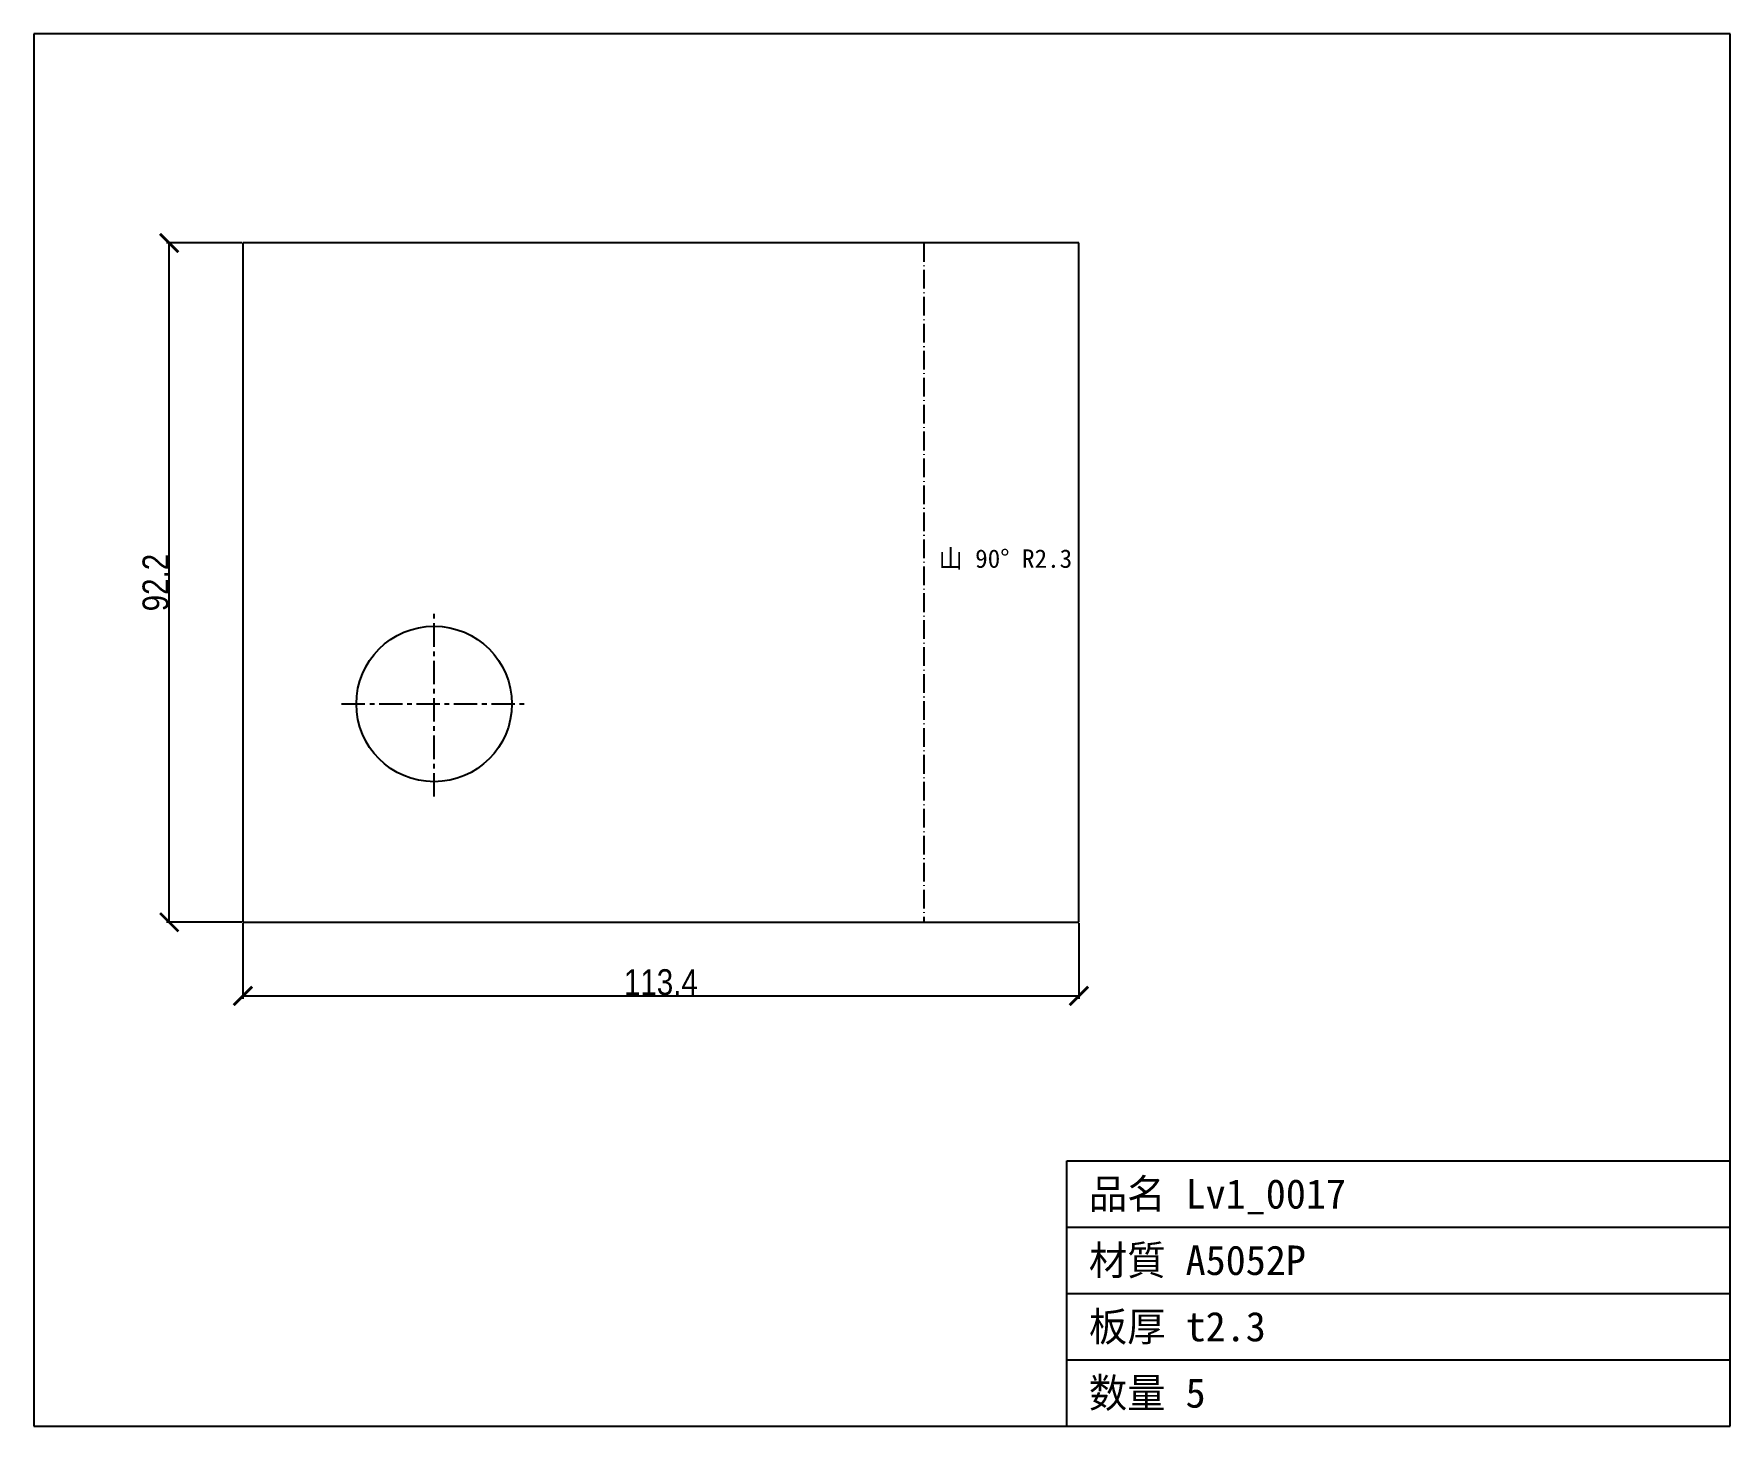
# Model space of a CAD drawing. Header units: millimetres. Extents: x -28 to 202, y -68 to 121.
import ezdxf

# ---------------------------------------------------------------- set-up
doc = ezdxf.new("R2010")
doc.units = ezdxf.units.MM
doc.linetypes.add('CENTER', pattern=[5.08, 3.175, -0.635, 0.635, -0.635])
doc.linetypes.add('DASHDOT', pattern=[3.556, 2.54, -0.508, 0, -0.508])
for name, color, linetype in [('中心線', 7, 'Continuous'), ('図枠', 7, 'Continuous'), ('外形', 7, 'Continuous'), ('寸法', 7, 'Continuous'), ('文字', 7, 'Continuous'), ('曲げ線', 7, 'Continuous')]:
    doc.layers.add(name, color=color, linetype=linetype)
doc.styles.add('OpenSansCondensed-Light', font='OpenSansCondensed-Light.ttf')
doc.dimstyles.new('EZDXF', dxfattribs={"dimtxt": 0.25, "dimasz": 0.175, "dimexe": 0.375, "dimexo": 0.125, "dimgap": 0.1, "dimtad": 1, "dimlfac": 100, "dimzin": 12, "dimdsep": 46, "dimtxsty": 'OpenSansCondensed-Light', "dimblk": 'ARCHTICK', "dimcen": 2.5, "dimazin": 3, "dimtfac": 0.5, "dimtmove": 2, "dimatfit": 3})

# ---------------------------------------------------------------- blocks, each defined once
blk = doc.blocks.new('_ARCHTICK')
at = {"color": 0, "linetype": 'BYBLOCK', "const_width": 0.15}
blk.add_lwpolyline([(-0.5, -0.5), (0.5, 0.5)], dxfattribs=at)

msp = doc.modelspace()

# ---------------------------------------------------------------- linework, layer by layer
at = {"layer": '中心線', "color": 1, "linetype": 'CENTER'}
for p, q in [((25.94, 17.06), (25.94, 42.16)), ((13.39, 29.61), (38.49, 29.61))]:
    msp.add_line(p, q, dxfattribs=at)
at = {"layer": '図枠'}
for p, q in [((201.79, 120.51), (-28.36, 120.51)), ((-28.36, 120.51), (-28.36, -68.36)), ((201.79, -68.36), (201.79, 120.51)), ((111.79, -68.36), (111.79, -32.36)), ((111.79, -32.36), (201.79, -32.36)), ((111.79, -41.36), (201.79, -41.36)), ((111.79, -50.36), (201.79, -50.36)), ((111.79, -59.36), (201.79, -59.36)), ((-28.36, -68.36), (201.79, -68.36))]:
    msp.add_line(p, q, dxfattribs=at)
at = {"layer": '外形'}
for p, q in [((0, 92.15), (0, 0)), ((113.43, 92.15), (0, 92.15)), ((113.43, 0), (113.43, 92.15)), ((0, 0), (113.43, 0))]:
    msp.add_line(p, q, dxfattribs=at)
msp.add_circle((25.94, 29.61), 10.55, dxfattribs=at)
at = {"layer": '曲げ線', "color": 1, "linetype": 'DASHDOT'}
msp.add_line((92.41, 92.15), (92.41, 0), dxfattribs=at)

# ---------------------------------------------------------------- texts
at = {"layer": '文字'}
for s, height, p in [('山 90° R2.3', 2.5, (94.41, 48.08)), ('品名 Lv1_0017', 4, (114.79, -38.86)), ('材質 A5052P', 4, (114.79, -47.86)), ('板厚 t2.3', 4, (114.79, -56.86)), ('数量 5', 4, (114.79, -65.86))]:
    msp.add_text(s, height=height, dxfattribs=at).set_placement(p)

# ---------------------------------------------------------------- dimensions: what is measured, and where the dimension line sits
at = {"layer": '寸法'}
msp.add_linear_dim(base=(-10, 0), p1=(0, 0), p2=(0, 92.1546), angle=90, dimstyle='EZDXF', override={"dimtxt": 3.5, "dimasz": 2.5, "dimdec": 1, "dimlfac": 1}, dxfattribs=at).render()
msp.add_linear_dim(base=(0, -10), p1=(0, 0), p2=(113.43, 0), dimstyle='EZDXF', override={"dimtxt": 3.5, "dimasz": 2.5, "dimdec": 1, "dimlfac": 1}, dxfattribs=at).render()

doc.saveas('drawing.dxf')
